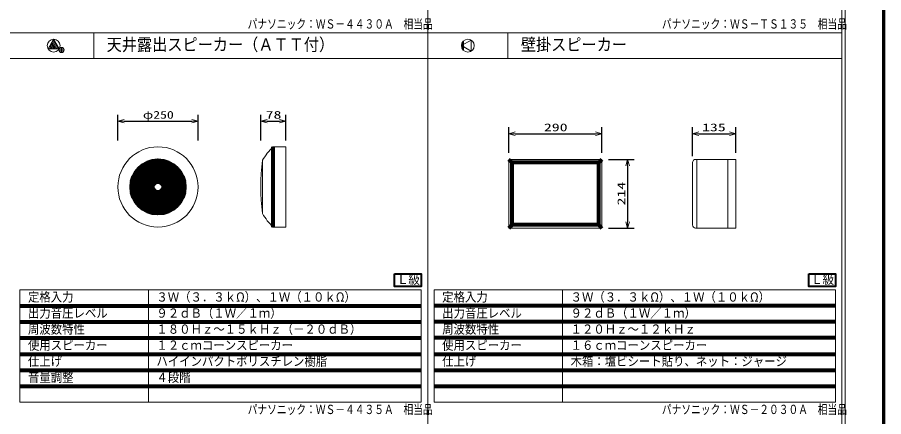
# Model space of a CAD drawing. Units: millimetres on the paper. Extents: x -1226 to 1226, y -319 to 241.
# Drawn here: x 130.2 to 400, y -36.5 to 87.8 of the extents above; entities that cross this region are included whole.
import ezdxf
from ezdxf.enums import TextEntityAlignment as Align

# ---------------------------------------------------------------- set-up
doc = ezdxf.new("R2010")
doc.units = ezdxf.units.MM
doc.linetypes.add('DOUBLE_CHAIN1', pattern=[8.8, 5, -1, 0.6, -0.6, 0.6, -1])
for name, color, linetype, lineweight in [('0-0_0', 7, 'DOUBLE_CHAIN1', 18), ('0-1_F-F_', 7, 'Continuous', 20), ('0-2_Defpoints', 2, 'Continuous', 80), ('0-3_WAKU-M', 3, 'Continuous', 30), ('0-4_(J)SP', 1, 'Continuous', 80), ('0-5_gaikei', 1, 'Continuous', 80), ('0-7_waku', 7, 'Continuous', 20), ('0-A_SYSTEM', 7, 'Continuous', 20)]:
    doc.layers.add(name, color=color, linetype=linetype, lineweight=lineweight)
doc.layers.add('0-6_moji1', color=1, linetype='Continuous')
doc.styles.add('ＭＳ ゴシック', font='')
doc.styles.get('ＭＳ ゴシック').set_extended_font_data('MS Gothic')

# ---------------------------------------------------------------- blocks, each defined once
blk = doc.blocks.new('_OPEN30')
at = {"layer": '0-1_F-F_'}
blk.add_line((0, 0), (-1, 0), dxfattribs=at)
blk.add_lwpolyline([(-1, 0.2679), (0, 0), (-1, -0.2679)], dxfattribs=at)

msp = doc.modelspace()

# ---------------------------------------------------------------- linework, layer by layer
at = {"layer": '0-0_0', "color": 134, "linetype": 'Continuous', "lineweight": 70}
msp.add_lwpolyline([(400, 241.479), (-400, 241.479), (-400, -318.521), (400, -318.521)], close=True, dxfattribs=at)
at = {"layer": '0-2_Defpoints', "lineweight": 40}
for points in [[(247.679, 7.976), (256, 7.976), (256, 4.009), (247.679, 4.009)], [(376.679, 7.976), (385, 7.976), (385, 4.009), (376.679, 4.009)]]:
    msp.add_lwpolyline(points, close=True, dxfattribs=at)
at = {"layer": '0-3_WAKU-M'}
for p, q in [((161.5, 49.509), (161.5, 57.509)), ((186.5, 49.509), (186.5, 57.509)), ((206.015, 49.509), (206.015, 57.509)), ((213.815, 49.509), (213.815, 57.509)), ((163.5, 55.509), (184.5, 55.509)), ((208.015, 55.509), (211.815, 55.509)), ((283.258, 45.597), (283.258, 53.597)), ((285.258, 51.597), (310.258, 51.597)), ((312.258, 45.597), (312.258, 53.597)), ((340.444, 44.597), (340.444, 53.597)), ((342.444, 51.597), (351.944, 51.597)), ((353.944, 45.597), (353.944, 53.597)), ((314.258, 43.597), (322.258, 43.597)), ((320.258, 41.597), (320.258, 24.197)), ((314.258, 22.197), (322.258, 22.197))]:
    msp.add_line(p, q, dxfattribs=at)
at = {"layer": '0-4_(J)SP', "color": 7, "lineweight": 20}
for p, q in [((209.815, 47.509), (213.815, 47.509)), ((213.815, 47.509), (213.815, 22.509)), ((206.515, 43.309), (206.515, 26.709)), ((283.258, 22.197), (283.258, 43.597)), ((312.258, 43.597), (283.258, 43.597)), ((312.258, 22.197), (312.258, 43.597)), ((341.444, 43.597), (353.944, 43.597)), ((341.794, 43.597), (341.794, 22.197)), ((351.444, 43.597), (351.444, 22.197)), ((353.944, 43.597), (353.944, 22.197)), ((340.444, 42.597), (340.444, 23.197)), ((209.815, 22.509), (213.815, 22.509)), ((283.258, 22.197), (312.258, 22.197)), ((341.444, 22.197), (353.944, 22.197))]:
    msp.add_line(p, q, dxfattribs=at)
at = {"layer": '0-4_(J)SP'}
for p, q in [((209.815, 47.509), (209.815, 22.509)), ((311.258, 42.597), (312.258, 43.597)), ((173.85, 40.207), (173.85, 40.507)), ((174.15, 40.207), (174.15, 40.507)), ((284.258, 23.197), (284.258, 42.597)), ((311.258, 23.197), (311.258, 42.597)), ((170.006, 38.79), (170.219, 38.578)), ((170.218, 39.003), (170.431, 38.79)), ((170.431, 38.366), (170.643, 38.154)), ((170.643, 38.578), (170.855, 38.366)), ((170.855, 37.941), (171.492, 37.305)), ((171.067, 38.154), (171.704, 37.517)), ((173.85, 39.606), (173.85, 39.907)), ((173.85, 39.006), (173.85, 39.306)), ((173.85, 38.406), (173.85, 38.706)), ((173.85, 37.805), (173.85, 38.105)), ((174.15, 39.606), (174.15, 39.907)), ((174.15, 39.006), (174.15, 39.306)), ((174.15, 38.406), (174.15, 38.706)), ((174.15, 37.805), (174.15, 38.105)), ((176.933, 38.154), (176.72, 37.941)), ((177.145, 37.941), (176.933, 37.729)), ((177.357, 38.578), (177.145, 38.366)), ((177.569, 38.366), (177.357, 38.154)), ((177.782, 39.003), (177.569, 38.79)), ((177.994, 38.79), (177.781, 38.578)), ((168.502, 35.159), (168.802, 35.159)), ((169.102, 35.159), (169.402, 35.159)), ((169.703, 35.159), (170.003, 35.159)), ((170.303, 35.159), (170.603, 35.159)), ((170.904, 35.159), (171.204, 35.159)), ((171.505, 35.159), (171.805, 35.159)), ((171.704, 37.092), (171.917, 36.88)), ((171.917, 37.304), (172.129, 37.092)), ((172.106, 35.159), (172.407, 35.159)), ((172.129, 36.667), (172.342, 36.455)), ((172.341, 36.88), (172.554, 36.667)), ((172.555, 36.242), (172.768, 36.029)), ((172.767, 36.454), (172.98, 36.241)), ((173.85, 37.204), (173.85, 37.504)), ((173.85, 36.602), (173.85, 36.903)), ((174.15, 37.204), (174.15, 37.504)), ((174.15, 36.602), (174.15, 36.903)), ((175.233, 36.454), (175.02, 36.241)), ((175.445, 36.242), (175.232, 36.029)), ((175.659, 36.88), (175.446, 36.667)), ((175.593, 35.159), (175.894, 35.159)), ((175.871, 36.667), (175.658, 36.455)), ((176.083, 37.304), (175.871, 37.092)), ((176.296, 37.092), (176.083, 36.88)), ((176.195, 35.159), (176.495, 35.159)), ((176.508, 37.729), (176.296, 37.517)), ((176.72, 37.517), (176.508, 37.305)), ((176.796, 35.159), (177.096, 35.159)), ((177.397, 35.159), (177.697, 35.159)), ((177.997, 35.159), (178.297, 35.159)), ((178.598, 35.159), (178.898, 35.159)), ((179.198, 35.159), (179.498, 35.159)), ((168.502, 34.859), (168.802, 34.859)), ((169.102, 34.859), (169.402, 34.859)), ((169.703, 34.859), (170.003, 34.859)), ((170.303, 34.859), (170.603, 34.859)), ((170.904, 34.859), (171.204, 34.859)), ((171.492, 32.713), (171.28, 32.501)), ((171.704, 32.501), (171.492, 32.289)), ((171.505, 34.859), (171.805, 34.859)), ((171.917, 33.138), (171.704, 32.925)), ((172.129, 32.926), (171.917, 32.713)), ((172.106, 34.859), (172.407, 34.859)), ((172.342, 33.563), (172.129, 33.35)), ((172.554, 33.351), (172.341, 33.138)), ((172.768, 33.989), (172.555, 33.776)), ((172.98, 33.776), (172.767, 33.563)), ((173.85, 33.115), (173.85, 33.416)), ((173.85, 32.513), (173.85, 32.814)), ((174.15, 33.115), (174.15, 33.416)), ((174.15, 32.513), (174.15, 32.814)), ((175.02, 33.776), (175.233, 33.563)), ((175.232, 33.989), (175.445, 33.776)), ((175.446, 33.351), (175.659, 33.138)), ((175.593, 34.859), (175.894, 34.859)), ((175.658, 33.563), (175.871, 33.35)), ((175.871, 32.926), (176.083, 32.713)), ((176.083, 33.138), (176.296, 32.925)), ((176.195, 34.859), (176.495, 34.859)), ((176.296, 32.501), (176.508, 32.289)), ((176.508, 32.713), (176.72, 32.501)), ((176.796, 34.859), (177.096, 34.859)), ((177.397, 34.859), (177.697, 34.859)), ((177.997, 34.859), (178.297, 34.859)), ((178.598, 34.859), (178.898, 34.859)), ((179.198, 34.859), (179.498, 34.859)), ((170.219, 31.439), (170.006, 31.227)), ((170.431, 31.227), (170.218, 31.015)), ((170.643, 31.864), (170.431, 31.652)), ((170.855, 31.652), (170.643, 31.44)), ((171.067, 32.288), (170.855, 32.076)), ((171.28, 32.076), (171.067, 31.864)), ((173.85, 31.912), (173.85, 32.213)), ((173.85, 31.312), (173.85, 31.612)), ((173.85, 30.711), (173.85, 31.012)), ((173.85, 30.111), (173.85, 30.411)), ((173.85, 29.511), (173.85, 29.811)), ((174.15, 31.912), (174.15, 32.213)), ((174.15, 31.312), (174.15, 31.612)), ((174.15, 30.711), (174.15, 31.012)), ((174.15, 30.111), (174.15, 30.411)), ((174.15, 29.511), (174.15, 29.811)), ((176.72, 32.076), (176.933, 31.864)), ((176.933, 32.288), (177.145, 32.076)), ((177.145, 31.652), (177.357, 31.44)), ((177.357, 31.864), (177.569, 31.652)), ((177.569, 31.227), (177.782, 31.015)), ((177.781, 31.439), (177.994, 31.227)), ((311.258, 23.197), (312.258, 22.197))]:
    msp.add_line(p, q, dxfattribs=at)
for points in [[(311.258, 42.597), (284.258, 42.597), (283.258, 43.597)], [(311.258, 23.197), (284.258, 23.197), (283.258, 22.197)]]:
    msp.add_lwpolyline(points, dxfattribs=at)
at = {"layer": '0-4_(J)SP', "color": 7, "lineweight": 20}
msp.add_circle((174, 35.009), 12.5, dxfattribs=at)
at = {"layer": '0-4_(J)SP'}
for radius in [8.3, 7.3, 7, 6.7, 6.4, 6.1, 5.8, 5.5, 5.2, 4.9, 4.6, 4.3, 4, 3.7, 3.4, 3.1, 2.8, 2.5, 2.2, 1.9, 1.6]:
    msp.add_circle((174, 35.009), radius, dxfattribs=at)
at = {"layer": '0-4_(J)SP', "color": 7, "lineweight": 20}
for centre, radius, start, end in [((227.389, 30.304), 24.594, 135.60864, 148.07691), ((275.155, 35.009), 69.14, 173.10523, 186.89477), ((341.444, 42.597), 1, 90, 180), ((227.389, 39.714), 24.594, 211.92309, 224.39136), ((341.444, 23.197), 1, 180, 270)]:
    msp.add_arc(centre, radius, start, end, dxfattribs=at)
at = {"layer": '0-5_gaikei', "color": 4, "lineweight": 9}
for p, q in [((131, 3.009), (131, -31.991)), ((256, 3.009), (131, 3.009)), ((171, -31.991), (171, 3.009)), ((256, -31.991), (256, 3.009)), ((260, -31.991), (260, 3.009)), ((260, 3.009), (385, 3.009)), ((300, -31.991), (300, 3.009)), ((385, -31.991), (385, 3.009)), ((131, -31.991), (256, -31.991)), ((260, -31.991), (385, -31.991))]:
    msp.add_line(p, q, dxfattribs=at)
at = {"layer": '0-5_gaikei'}
for p, q in [((131, -1.991), (256, -1.991)), ((385, -1.991), (260, -1.991)), ((131, -6.991), (256, -6.991)), ((385, -6.991), (260, -6.991)), ((131, -11.991), (256, -11.991)), ((385, -11.991), (260, -11.991)), ((131, -16.991), (256, -16.991)), ((260, -16.991), (385, -16.991)), ((131, -21.991), (256, -21.991)), ((260, -21.991), (385, -21.991)), ((131, -26.991), (256, -26.991)), ((260, -26.991), (385, -26.991))]:
    msp.add_line(p, q, dxfattribs=at)
at = {"layer": '0-7_waku'}
for p, q in [((140.23, 78.009), (139.999, 78.409)), ((140.692, 78.009), (140.23, 78.809)), ((141.153, 78.009), (140.461, 79.209)), ((141.615, 78.009), (140.692, 79.609)), ((142.077, 78.009), (140.923, 80.009)), ((142.539, 78.009), (141.154, 80.409)), ((143.001, 78.009), (141.385, 80.809)), ((143.561, 76.959), (143.561, 78.344)), ((143.961, 76.851), (143.961, 78.452)), ((144.361, 76.958), (144.361, 78.344)), ((268.701, 79.884), (268.701, 78.134)), ((268.902, 80.211), (268.902, 77.807)), ((269.102, 80.439), (269.102, 77.579)), ((269.104, 80.441), (269.104, 77.576)), ((144.761, 77.634), (144.761, 77.669))]:
    msp.add_line(p, q, dxfattribs=at)
for points in [[(141.5, 81.009), (139.768, 78.009), (143.232, 78.009)], [(271.5, 80.741), (271.5, 77.277), (268.5, 79.009)]]:
    msp.add_lwpolyline(points, close=True, dxfattribs=at)
for centre, radius in [((141.5, 79.009), 2), ((270.5, 79.009), 2), ((143.961, 77.651), 0.8)]:
    msp.add_circle(centre, radius, dxfattribs=at)
at = {"layer": '0-A_SYSTEM'}
for p, q in [((258, 203.009), (258, -276.991)), ((0, 83.009), (387, 83.009)), ((154, 83.009), (154, 75.009)), ((283, 83.009), (283, 75.009)), ((0, 75.009), (387, 75.009))]:
    msp.add_line(p, q, dxfattribs=at)
at = {"layer": '0-A_SYSTEM', "color": 4, "lineweight": 9}
for p, q in [((387, 203.009), (387, -276.991)), ((388, 204.009), (388, -277.991))]:
    msp.add_line(p, q, dxfattribs=at)

# ---------------------------------------------------------------- block references
at = {"layer": '0-3_WAKU-M', "xscale": 2, "yscale": 2}
for p, rotation in [((161.5, 55.509), 180), ((206.015, 55.509), 180), ((283.258, 51.597), 180), ((340.444, 51.597), 180), ((320.258, 43.597), 90), ((320.258, 22.197), 270)]:
    msp.add_blockref('_OPEN30', p, dxfattribs=dict(at, rotation=rotation))
for p in [(186.5, 55.509), (213.815, 55.509), (312.258, 51.597), (353.944, 51.597)]:
    msp.add_blockref('_OPEN30', p, dxfattribs=at)

# ---------------------------------------------------------------- texts
at = {"layer": '0-2_Defpoints', "style": 'ＭＳ ゴシック', "width": 0.9}
for s, height, p in [('天井露出スピーカー（ＡＴＴ付）', 3.849, (158, 76.269)), ('壁掛スピーカー', 3.849, (287, 76.269)), ('Ｌ級', 2.889, (248.44, 3.937)), ('Ｌ級', 2.889, (377.44, 3.937)), ('定格入力', 2.889, (133.5, -1.546)), ('３Ｗ（３．３ｋΩ）、１Ｗ（１０ｋΩ）', 2.889, (173.5, -1.546)), ('定格入力', 2.889, (262.5, -1.546)), ('３Ｗ（３．３ｋΩ）、１Ｗ（１０ｋΩ）', 2.889, (302.5, -1.546)), ('出力音圧レベル', 2.889, (133.5, -6.546)), ('９２ｄＢ（１Ｗ／１ｍ）', 2.889, (173.5, -6.546)), ('出力音圧レベル', 2.889, (262.5, -6.546)), ('９２ｄＢ（１Ｗ／１ｍ）', 2.889, (302.5, -6.546)), ('周波数特性', 2.889, (133.5, -11.546)), ('１８０Ｈｚ～１５ｋＨｚ（－２０ｄＢ）', 2.889, (173.5, -11.546)), ('周波数特性', 2.889, (262.5, -11.546)), ('１２０Ｈｚ～１２ｋＨｚ', 2.889, (302.5, -11.546)), ('使用スピーカー', 2.889, (133.5, -16.546)), ('１２ｃｍコーンスピーカー', 2.889, (173.5, -16.546)), ('使用スピーカー', 2.889, (262.5, -16.546)), ('１６ｃｍコーンスピーカー', 2.889, (302.5, -16.546)), ('仕上げ', 2.889, (133.5, -21.546)), ('ハイインパクトポリスチレン樹脂', 2.889, (173.5, -21.546)), ('仕上げ', 2.889, (262.5, -21.546)), ('木箱：塩ビシート貼り、ネット：ジャージ', 2.889, (302.5, -21.546)), ('音量調整', 2.889, (133.5, -26.546)), ('４段階', 2.889, (173.5, -26.546))]:
    msp.add_text(s, height=height, dxfattribs=at).set_placement(p, align=Align.BOTTOM_LEFT)
at = {"layer": '0-3_WAKU-M', "style": 'ＭＳ ゴシック'}
for s, width, p in [('φ250', 1.3, (169.298, 55.546)), ('78', 1.5, (207.534, 55.546)), ('290', 1.5, (294.187, 51.634)), ('135', 1.5, (343.444, 51.634))]:
    msp.add_text(s, height=2.405, dxfattribs=dict(at, width=width)).set_placement(p, align=Align.BOTTOM_LEFT)
at = {"layer": '0-3_WAKU-M', "style": 'ＭＳ ゴシック', "width": 1.5}
msp.add_text('214', height=2.405, rotation=90, dxfattribs=at).set_placement((320.221, 29.266), align=Align.BOTTOM_LEFT)
at = {"layer": '0-6_moji1', "style": 'ＭＳ ゴシック', "width": 0.75}
for s, p in [('パナソニック：ＷＳ－４４３０Ａ\u3000相当品', (201.92, 83.454)), ('パナソニック：ＷＳ－ＴＳ１３５\u3000相当品', (330.92, 83.454)), ('パナソニック：ＷＳ－４４３５Ａ\u3000相当品', (201.92, -36.546)), ('パナソニック：ＷＳ－２０３０Ａ\u3000相当品', (330.92, -36.546))]:
    msp.add_text(s, height=2.889, dxfattribs=at).set_placement(p, align=Align.BOTTOM_LEFT)

doc.saveas('drawing.dxf')
